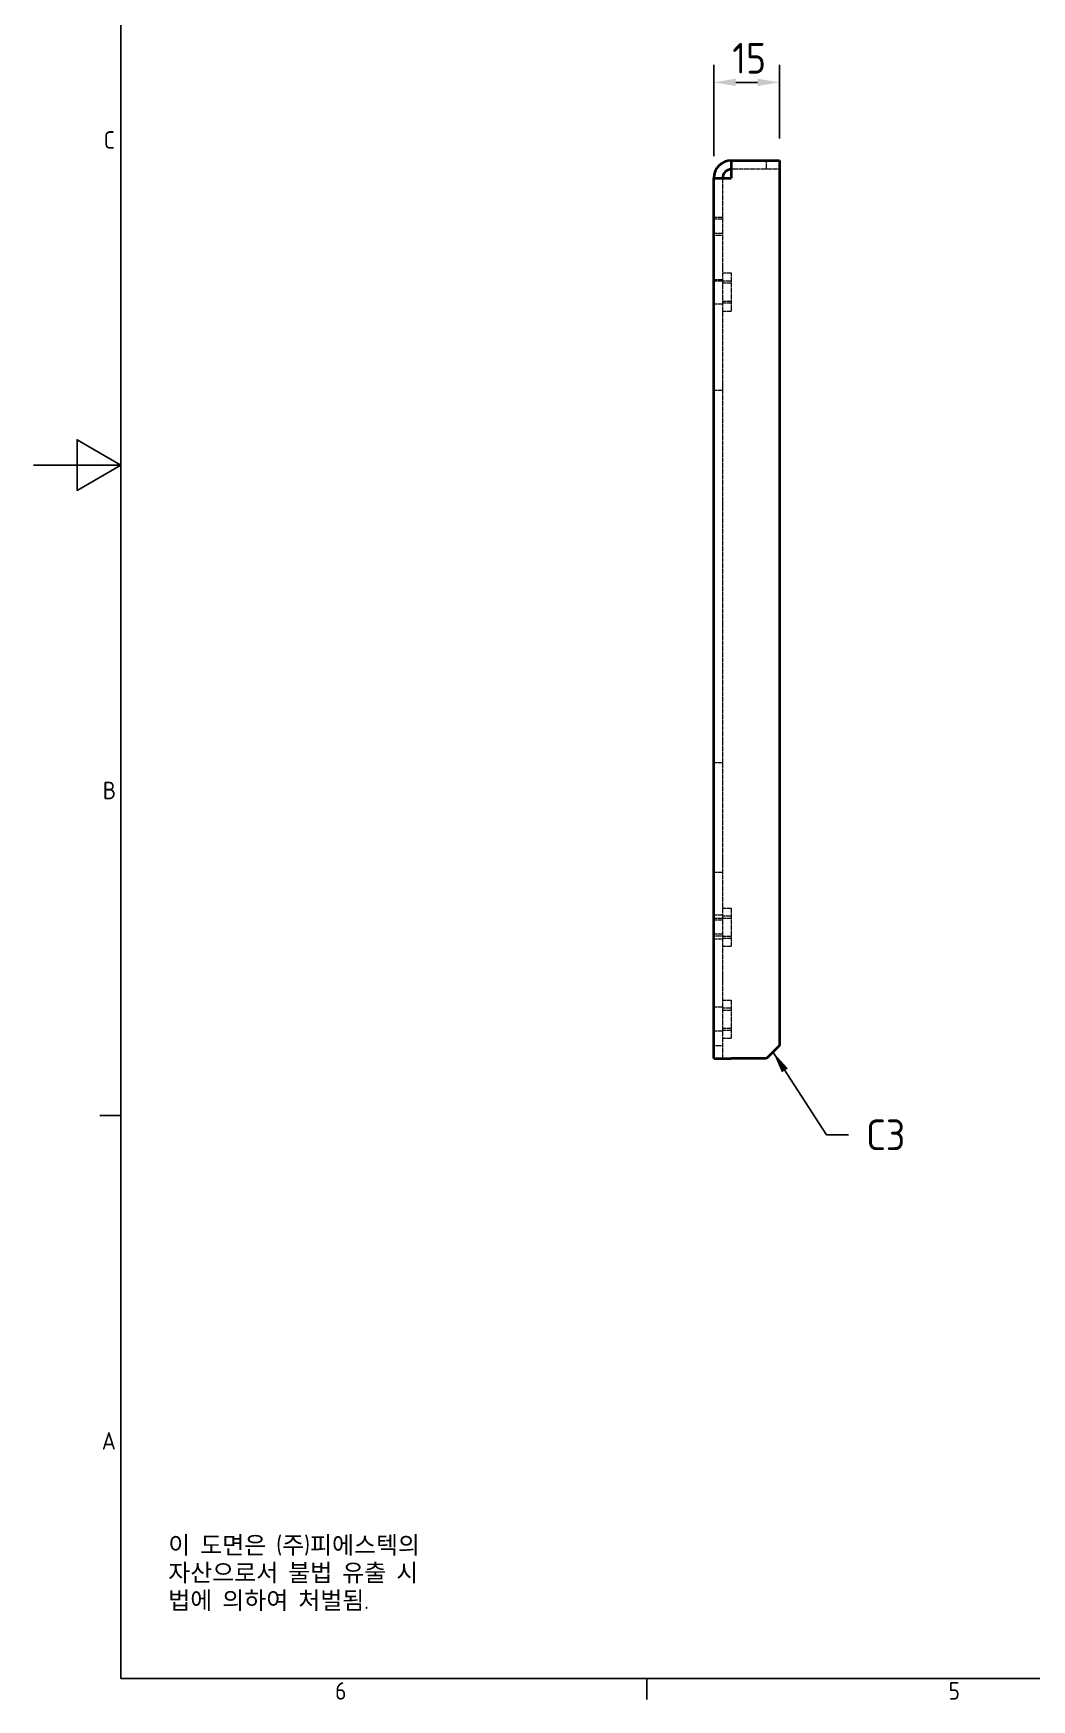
# Model space of a CAD drawing. Header units: millimetres. Extents: x 0 to 840, y 0 to 594.
# Drawn here: x 0 to 227.8, y 15.2 to 395.6 of the extents above; entities that cross this region are included whole.
import ezdxf

# ---------------------------------------------------------------- set-up
doc = ezdxf.new("R2010")
doc.units = ezdxf.units.MM
doc.header["$LTSCALE"] = 2
doc.linetypes.add('DASHED', pattern=[0.2067, 0.1654, -0.0413])
doc.layers.get('0').update_dxf_attribs({"color": 3, "lineweight": 25, "true_color": 0x00ff00})
for name, color, linetype, lineweight, true_color in [('가려진 것(ISO)', 2, 'DASHED', 18, 0xffff00), ('가시적인 것(ISO)', 3, 'Continuous', 40, 0x00ff00), ('기호(ISO)', 5, 'Continuous', 25, 0x0000ff), ('치수(ISO)', 2, 'Continuous', 25, 0xffff00)]:
    doc.layers.add(name, color=color, linetype=linetype, lineweight=lineweight, true_color=true_color)
doc.layers.add('경계(ISO)', color=7, linetype='Continuous', lineweight=25)
doc.styles.add('문자 텍스트_PSTEK_POSCO', font='isocp.shx')
doc.styles.add('치수 텍스트_PSTEK_POSCO', font='isocp.shx')
doc.dimstyles.new('치수_PSTEK_POSCO', dxfattribs={"dimscale": 2, "dimtxt": 3.5, "dimasz": 2.5, "dimexe": 2, "dimexo": 2.5, "dimgap": 1, "dimtad": 1, "dimrnd": 1e-08, "dimdsep": 46, "dimtxsty": '치수 텍스트_PSTEK_POSCO', "dimcen": 0.09, "dimdle": 10, "dimclrd": 7, "dimclre": 7, "dimclrt": 2, "dimadec": 1, "dimazin": 2, "dimtfac": 1, "dimtmove": 0, "dimatfit": 3, "dimfxl": 1, "dimtolj": 1, "dimlwd": -1, "dimlwe": -1, "dimarcsym": 0})
doc.dimstyles.new('치수_PSTEK_POSCO$7', dxfattribs={"dimscale": 2, "dimtxt": 3.5, "dimasz": 2.5, "dimexe": 2, "dimexo": 2.5, "dimgap": 1, "dimtad": 1, "dimrnd": 1e-08, "dimdsep": 46, "dimtxsty": '치수 텍스트_PSTEK_POSCO', "dimcen": 0.09, "dimdle": 10, "dimclrd": 7, "dimclre": 7, "dimclrt": 2, "dimadec": 1, "dimazin": 2, "dimtfac": 1, "dimtmove": 0, "dimatfit": 3, "dimfxl": 1, "dimtolj": 1, "dimlwd": -1, "dimlwe": -1, "dimarcsym": 0})

# ---------------------------------------------------------------- blocks, each defined once
blk = doc.blocks.new('경계 Default Border')
at = {"layer": '경계(ISO)'}
for p, q in [((10, 74.25), (7.6, 74.25)), ((70, 10), (70, 7.6))]:
    blk.add_line(p, q, dxfattribs=at)
at = {"layer": '경계(ISO)', "flags": 128}
for points in [[(10, 10), (10, 287), (410, 287), (410, 10), (10, 10)], [(0, 148.5), (10, 148.5), (5, 151.39), (5, 145.61), (10, 148.5)]]:
    blk.add_lwpolyline(points, dxfattribs=at)
at = {"layer": '경계(ISO)', "color": 2, "true_color": 0xffff00, "char_height": 2, "attachment_point": 7, "style": '문자 텍스트_PSTEK_POSCO'}
for s, insert in [('C', (8.03, 184.61)), ('B', (7.92, 110.36)), ('A', (7.81, 36.12)), ('6', (34.43, 7.58)), ('5', (104.43, 7.58))]:
    blk.add_mtext(s, dxfattribs=dict(at, insert=insert))
blk = doc.blocks.new('*D37')
at = {"layer": 'Defpoints', "color": 0, "transparency": 16777216}
for p in [(170.29, 384.37), (170.29, 366.52), (155.29, 362.52)]:
    blk.add_point(p, dxfattribs=at)
at = {"layer": '치수(ISO)', "color": 7, "transparency": 16777216}
for p, q in [((155.29, 367.52), (155.29, 388.37)), ((170.29, 371.52), (170.29, 388.37)), ((160.29, 384.37), (165.29, 384.37))]:
    blk.add_line(p, q, dxfattribs=at)
for points in [[(160.29, 385.21), (160.29, 383.54), (155.29, 384.37)], [(165.29, 385.21), (165.29, 383.54), (170.29, 384.37)]]:
    blk.add_solid(points, dxfattribs=at)
at = {"layer": '치수(ISO)', "color": 2, "transparency": 16777216, "insert": (159.5, 389.87), "char_height": 7, "attachment_point": 4, "style": '치수 텍스트_PSTEK_POSCO'}
blk.add_mtext('\\A1;15', dxfattribs=at)

msp = doc.modelspace()

# ---------------------------------------------------------------- linework, layer by layer
at = {"layer": '가려진 것(ISO)'}
for p, q in [((167.292, 364.518), (167.292, 366.518)), ((157.292, 362.518), (157.292, 161.518)), ((170.292, 364.518), (159.292, 364.518)), ((157.292, 353.518), (155.292, 353.518)), ((157.292, 353.139), (155.292, 353.139)), ((157.292, 349.897), (155.292, 349.897)), ((155.292, 349.518), (157.292, 349.518)), ((157.292, 339.268), (155.292, 339.268)), ((157.292, 339.018), (155.292, 339.018)), ((157.292, 340.868), (159.292, 340.868)), ((159.292, 339.018), (157.292, 339.018)), ((157.292, 338.585), (159.292, 338.585)), ((159.292, 340.868), (159.292, 332.168)), ((157.292, 333.768), (155.292, 333.768)), ((157.292, 334.451), (159.292, 334.451)), ((157.292, 334.018), (159.292, 334.018)), ((157.292, 332.168), (159.292, 332.168)), ((157.292, 314.018), (155.292, 314.018)), ((157.292, 229.018), (155.292, 229.018)), ((157.292, 204.018), (155.292, 204.018)), ((157.292, 194.268), (155.292, 194.268)), ((157.292, 195.868), (159.292, 195.868)), ((159.292, 194.018), (157.292, 194.018)), ((159.292, 195.868), (159.292, 187.168)), ((157.292, 193.518), (155.292, 193.518)), ((157.292, 193.139), (155.292, 193.139)), ((157.292, 193.585), (159.292, 193.585)), ((157.292, 189.897), (155.292, 189.897)), ((155.292, 189.518), (157.292, 189.518)), ((157.292, 188.768), (155.292, 188.768)), ((157.292, 189.451), (159.292, 189.451)), ((157.292, 189.018), (159.292, 189.018)), ((157.292, 187.168), (159.292, 187.168)), ((157.292, 173.268), (155.292, 173.268)), ((157.292, 174.868), (159.292, 174.868)), ((159.292, 173.018), (157.292, 173.018)), ((157.292, 172.585), (159.292, 172.585)), ((159.292, 174.868), (159.292, 166.168)), ((157.292, 167.768), (155.292, 167.768)), ((157.292, 168.451), (159.292, 168.451)), ((157.292, 168.018), (159.292, 168.018)), ((155.292, 164.518), (157.292, 164.518)), ((157.292, 166.168), (159.292, 166.168))]:
    msp.add_line(p, q, dxfattribs=at)
at = {"layer": '가시적인 것(ISO)'}
for p, q in [((159.292, 366.518), (170.292, 366.518)), ((159.292, 366.518), (159.292, 362.518)), ((170.292, 366.518), (170.292, 164.518)), ((155.292, 161.518), (155.292, 362.518)), ((155.292, 362.518), (159.292, 362.518)), ((170.292, 164.518), (167.292, 161.518)), ((155.292, 161.518), (159.292, 161.518)), ((167.292, 161.518), (159.292, 161.518))]:
    msp.add_line(p, q, dxfattribs=at)
for radius in [4, 2]:
    msp.add_arc((159.292, 362.518), radius, 90, 180, dxfattribs=at)

# ---------------------------------------------------------------- block references
at = {"xscale": 2, "yscale": 2, "zscale": 2}
msp.add_blockref('경계 Default Border', (0, 0), dxfattribs=at)

# ---------------------------------------------------------------- texts
at = {"layer": '기호(ISO)', "color": 2, "true_color": 0xffff00, "insert": (190.05, 144.109), "char_height": 7, "attachment_point": 4, "style": '치수 텍스트_PSTEK_POSCO'}
msp.add_mtext('{C3}', dxfattribs=at)
at = {"layer": '기호(ISO)', "color": 7, "insert": (30.789, 52.457), "char_height": 4, "width": 102.48028, "attachment_point": 1, "line_spacing_factor": 0.944221, "style": '문자 텍스트_PSTEK_POSCO'}
msp.add_mtext('{이 도면은 (주)피에스텍의\\P자산으로서 불법 유출 시 \\P법에 의하여 처벌됨.}', dxfattribs=at)

# ---------------------------------------------------------------- dimensions: what is measured, and where the dimension line sits
at = {"layer": '치수(ISO)', "color": 7}
dim = msp.add_linear_dim(base=(170.292, 384.374), p1=(155.292, 362.518), p2=(170.292, 366.518), dimstyle='치수_PSTEK_POSCO', override={"dimdec": 2, "dimtp": 0, "dimtm": 0, "dimtdec": 2, "dimtofl": 0, "dimatfit": 1}, dxfattribs=at)
dim.commit()
dim.dimension.update_dxf_attribs({"geometry": '*D37', "text_midpoint": (162.792, 384.374), "dimtype": 160})

# ---------------------------------------------------------------- leaders
at = {"layer": '기호(ISO)', "color": 7, "annotation_type": 0, "has_hookline": 1, "hookline_direction": 0, "text_width": 8.316}
msp.add_leader([(168.792, 163.018), (181.05, 144.109), (186.05, 144.109)], dimstyle='치수_PSTEK_POSCO$7', override={"dimtad": 0}, dxfattribs=at)

doc.saveas('drawing.dxf')
